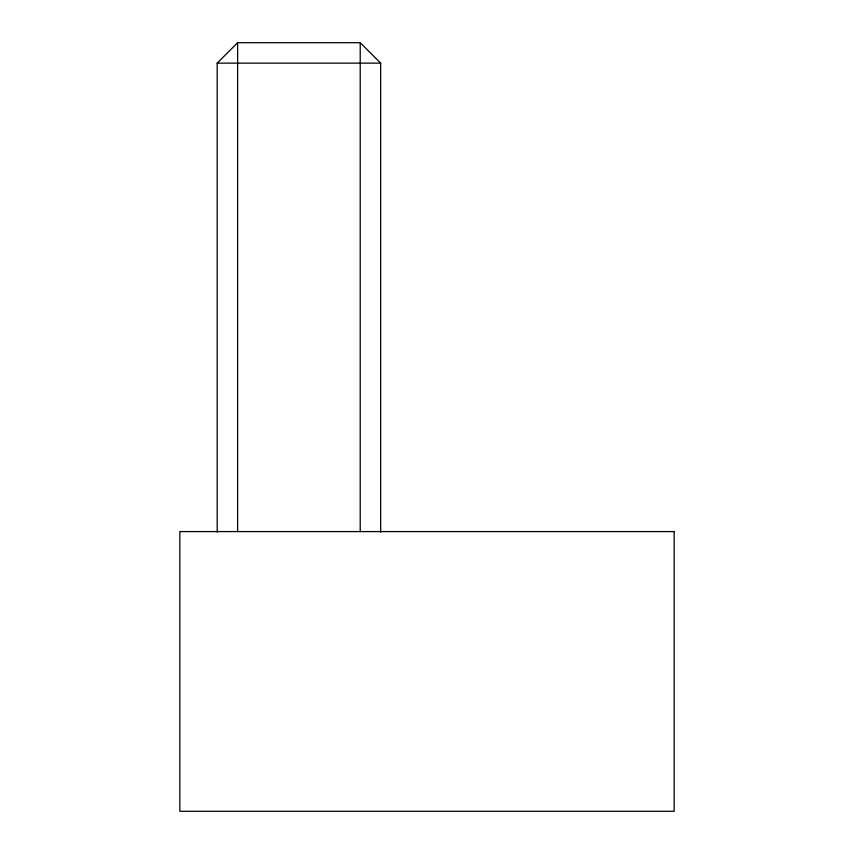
<?xml version="1.0" encoding="UTF-8"?>
<svg xmlns="http://www.w3.org/2000/svg" width="854" height="854" viewBox="0 0 854 854"><rect width="100%" height="100%" fill="white"/><g stroke="black" fill="none" stroke-linecap="round" stroke-linejoin="round"><path stroke-width="1.28" d="M237.625 531.711L237.625 42.7L360.217 42.7L380.649 63.132L380.649 532.159M360.217 531.711L360.217 42.7M217.194 532.159L217.194 63.132L237.625 42.7M217.194 63.132L380.649 63.132M674.148 531.583L179.852 531.583L179.852 811.3L674.148 811.3L674.148 531.583"/></g></svg>
